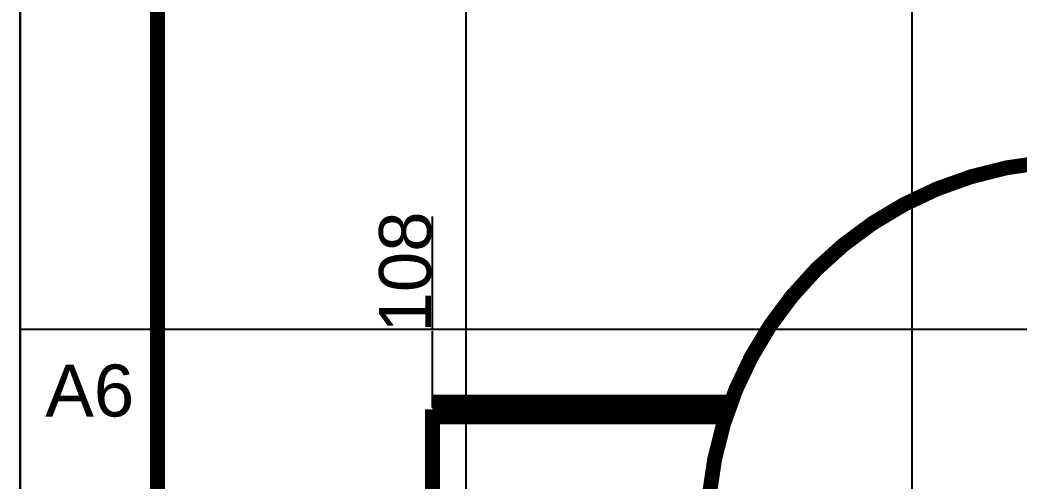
# Model space of a CAD drawing. Header units: millimetres. Extents: x 0 to 6090, y -6000 to 101.
# Drawn here: x 0 to 1346, y -3204 to -2583 of the extents above; entities that cross this region are included whole.
import ezdxf

# ---------------------------------------------------------------- set-up
doc = ezdxf.new("R2010")
doc.units = ezdxf.units.MM
doc.layers.add('high_way', color=7, linetype='Continuous', lineweight=40)
doc.styles.get("Standard").update_dxf_attribs({"font": 'arial.ttf'})
doc.dimstyles.new('ISO-25', dxfattribs={"dimtxt": 2.5, "dimasz": 2.5, "dimexe": 1.25, "dimexo": 0.625, "dimtad": 1, "dimtxsty": 'Standard', "dimcen": 2.5, "dimadec": 0, "dimazin": 0, "dimtfac": 1, "dimtmove": 0, "dimatfit": 3, "dimfxl": 1, "dimarcsym": 0})

# ---------------------------------------------------------------- blocks, each defined once
blk = doc.blocks.new('*U1')
at = {"layer": 'Defpoints'}
blk.add_line((0, 3000), (0, -3000), dxfattribs=at)
blk = doc.blocks.new('*U2')
at = {"layer": 'Defpoints', "color": 0, "linetype": 'ByBlock', "lineweight": -2, "transparency": 16777216}
for p in [(0, 20), (600, 20), (1200, 20), (0, 10), (600, 10), (1200, 10), (0, 0), (600, 0), (1200, 0)]:
    blk.add_blockref('*U1', p, dxfattribs=at)
blk = doc.blocks.new('*U3')
at = {"layer": 'Defpoints'}
blk.add_line((-3000, 0), (3000, 0), dxfattribs=at)
blk = doc.blocks.new('*U4')
at = {"layer": 'Defpoints', "color": 0, "linetype": 'ByBlock', "lineweight": -2, "transparency": 16777216}
for p in [(0, 3000), (10, 3000), (20, 3000), (30, 3000), (40, 3000), (50, 3000), (60, 3000), (70, 3000), (80, 3000), (90, 3000)]:
    blk.add_blockref('*U3', p, dxfattribs=at)
blk = doc.blocks.new('*D31')
at = {"layer": 'Defpoints', "color": 0, "lineweight": -2, "transparency": 16777216}
for p, q in [((555, -3000), (555, -2848)), ((555.6, -3000), (556.3, -3000)), ((555, -3105.5), (555, -3002.5)), ((555.6, -3108), (556.3, -3108))]:
    blk.add_line(p, q, dxfattribs=at)
at = {"layer": 'Defpoints', "color": 0, "transparency": 16777216}
for p in [(555, -3000), (555, -3000), (555, -3108)]:
    blk.add_point(p, dxfattribs=at)
for points in [[(554.6, -3002.5), (555.4, -3002.5), (555, -3000)], [(554.6, -3105.5), (555.4, -3105.5), (555, -3108)]]:
    blk.add_solid(points, dxfattribs=at)
at = {"layer": 'Defpoints', "color": 0, "transparency": 16777216, "insert": (518.6, -2922.8), "char_height": 2.5, "width": 5.293, "attachment_point": 5, "rotation": 90}
blk.add_mtext('{\\H28x;108}', dxfattribs=at)

msp = doc.modelspace()

# ---------------------------------------------------------------- linework, layer by layer
at = {"layer": 'Defpoints'}
msp.add_lwpolyline([(0, 0), (6000, 0), (6000, -6000), (0, -6000)], close=True, dxfattribs=at)
at = {"layer": 'high_way', "const_width": 20}
for points in [[(185, -3302.558), (185, -1426, -0.41421356), (1425, -186), (4376, -186, -0.41421356), (5616, -1426), (5616, -4445)], [(925, -3475), (925, -3273, -0.41421356), (1425, -2773), (1705.677, -2773)]]:
    msp.add_lwpolyline(points, format="xyb", dxfattribs=at)
at = {"layer": 'high_way'}
for points, const_width in [([(555, -3108), (953.01, -3108)], 40), ([(555, -3108), (555, -3475)], 20), ([(555, -3475), (555, -3108)], 20)]:
    msp.add_lwpolyline(points, dxfattribs=dict(at, const_width=const_width))

# ---------------------------------------------------------------- block references
at = {"layer": 'Defpoints'}
for name, p in [('*U2', (0, -3000)), ('*U4', (3000, -6000))]:
    msp.add_blockref(name, p, dxfattribs=at)

# ---------------------------------------------------------------- texts
at = {"layer": 'Defpoints', "insert": (34.057, -3047.488), "char_height": 70, "attachment_point": 1}
msp.add_mtext_dynamic_manual_height_columns('A6', width=115.57479, gutter_width=12.5, heights=[0], dxfattribs=at)

# ---------------------------------------------------------------- dimensions: what is measured, and where the dimension line sits
at = {"layer": 'Defpoints'}
dim = msp.add_linear_dim(base=(555, -3000), p1=(555, -3108), p2=(555, -3000), angle=90, text='{\\H28x;<>}', dimstyle='ISO-25', dxfattribs=at)
dim.commit()
dim.dimension.update_dxf_attribs({"geometry": '*D31', "text_midpoint": (518.635, -2922.769)})

doc.saveas('drawing.dxf')
